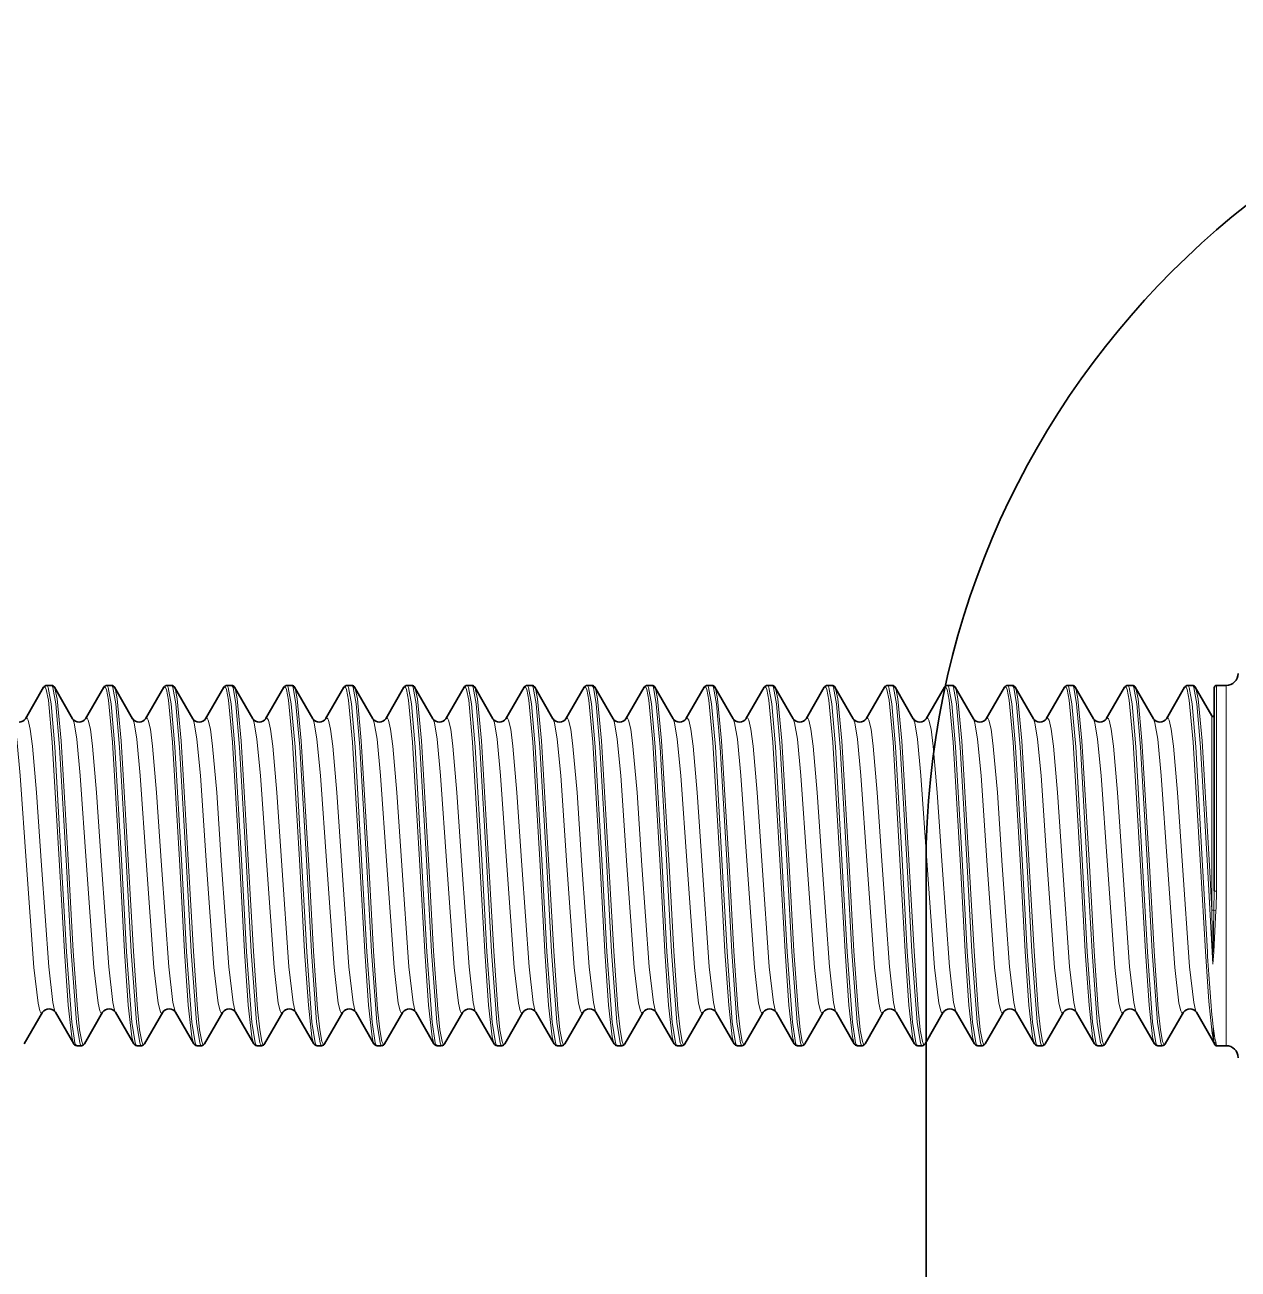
# Model space of a CAD drawing. Extents: x 327 to 941, y 153 to 765.
# Drawn here: x 828.28 to 838.38, y 445.14 to 455.5 of the extents above; entities that cross this region are included whole.
import ezdxf

# ---------------------------------------------------------------- set-up
doc = ezdxf.new("R2010")
doc.units = 0

msp = doc.modelspace()

# ---------------------------------------------------------------- linework, layer by layer
at = {"color": 7, "lineweight": 35, "ltscale": 0.007572}
for p, q in [((828.433, 449.984), (828.281, 449.722)), ((828.522, 449.984), (828.674, 449.722)), ((828.933, 449.984), (828.781, 449.722)), ((829.022, 449.984), (829.174, 449.722)), ((829.433, 449.984), (829.281, 449.722)), ((829.522, 449.984), (829.674, 449.722)), ((829.933, 449.984), (829.781, 449.722)), ((830.022, 449.984), (830.174, 449.722)), ((830.433, 449.984), (830.281, 449.722)), ((830.522, 449.984), (830.674, 449.722)), ((830.933, 449.984), (830.781, 449.722)), ((831.022, 449.984), (831.174, 449.722)), ((831.433, 449.984), (831.281, 449.722)), ((831.522, 449.984), (831.674, 449.722)), ((831.933, 449.984), (831.781, 449.722)), ((832.022, 449.984), (832.174, 449.722)), ((832.433, 449.984), (832.281, 449.722)), ((832.522, 449.984), (832.674, 449.722)), ((832.933, 449.984), (832.781, 449.722)), ((833.022, 449.984), (833.174, 449.722)), ((833.433, 449.984), (833.281, 449.722)), ((833.522, 449.984), (833.674, 449.722)), ((833.933, 449.984), (833.781, 449.722)), ((834.022, 449.984), (834.174, 449.722)), ((834.433, 449.984), (834.281, 449.722)), ((834.522, 449.984), (834.674, 449.722)), ((834.933, 449.984), (834.781, 449.722)), ((835.022, 449.984), (835.174, 449.722)), ((835.433, 449.984), (835.281, 449.722)), ((835.522, 449.984), (835.674, 449.722)), ((835.933, 449.984), (835.781, 449.722)), ((836.022, 449.984), (836.174, 449.722)), ((836.433, 449.984), (836.281, 449.722)), ((836.522, 449.984), (836.674, 449.722)), ((836.933, 449.984), (836.781, 449.722)), ((837.022, 449.984), (837.174, 449.722)), ((837.433, 449.984), (837.281, 449.722)), ((837.522, 449.984), (837.674, 449.722)), ((837.933, 449.984), (837.781, 449.722)), ((828.272, 447.016), (828.424, 447.278)), ((828.683, 447.016), (828.531, 447.278)), ((828.772, 447.016), (828.924, 447.278)), ((829.183, 447.016), (829.031, 447.278)), ((829.272, 447.016), (829.424, 447.278)), ((829.683, 447.016), (829.531, 447.278)), ((829.772, 447.016), (829.924, 447.278)), ((830.183, 447.016), (830.031, 447.278)), ((830.272, 447.016), (830.424, 447.278)), ((830.683, 447.016), (830.531, 447.278)), ((830.772, 447.016), (830.924, 447.278)), ((831.183, 447.016), (831.031, 447.278)), ((831.272, 447.016), (831.424, 447.278)), ((831.683, 447.016), (831.531, 447.278)), ((831.772, 447.016), (831.924, 447.278)), ((832.183, 447.016), (832.031, 447.278)), ((832.272, 447.016), (832.424, 447.278)), ((832.683, 447.016), (832.531, 447.278)), ((832.772, 447.016), (832.924, 447.278)), ((833.183, 447.016), (833.031, 447.278)), ((833.272, 447.016), (833.424, 447.278)), ((833.683, 447.016), (833.531, 447.278)), ((833.772, 447.016), (833.924, 447.278)), ((834.183, 447.016), (834.031, 447.278)), ((834.272, 447.016), (834.424, 447.278)), ((834.683, 447.016), (834.531, 447.278)), ((834.772, 447.016), (834.924, 447.278)), ((835.183, 447.016), (835.031, 447.278)), ((835.272, 447.016), (835.424, 447.278)), ((835.683, 447.016), (835.531, 447.278)), ((835.772, 447.016), (835.924, 447.278)), ((836.183, 447.016), (836.031, 447.278)), ((836.272, 447.016), (836.424, 447.278)), ((836.683, 447.016), (836.531, 447.278)), ((836.772, 447.016), (836.924, 447.278)), ((837.183, 447.016), (837.031, 447.278)), ((837.272, 447.016), (837.424, 447.278)), ((837.683, 447.016), (837.531, 447.278)), ((837.772, 447.016), (837.924, 447.278))]:
    msp.add_line(p, q, dxfattribs=at)
at = {"color": 7, "lineweight": 35, "ltscale": 0.000982666}
for p, q in [((828.458, 450), (828.497, 450)), ((828.958, 450), (828.997, 450)), ((829.458, 450), (829.497, 450)), ((829.958, 450), (829.997, 450)), ((830.458, 450), (830.497, 450)), ((830.958, 450), (830.997, 450)), ((831.458, 450), (831.497, 450)), ((831.958, 450), (831.997, 450)), ((832.458, 450), (832.497, 450)), ((832.958, 450), (832.997, 450)), ((833.458, 450), (833.497, 450)), ((833.958, 450), (833.997, 450)), ((834.458, 450), (834.497, 450)), ((834.958, 450), (834.997, 450)), ((835.458, 450), (835.497, 450)), ((835.958, 450), (835.997, 450)), ((836.458, 450), (836.497, 450)), ((836.958, 450), (836.997, 450)), ((837.458, 450), (837.497, 450)), ((837.958, 450), (837.997, 450)), ((828.708, 447), (828.747, 447)), ((829.208, 447), (829.247, 447)), ((829.708, 447), (829.747, 447)), ((830.208, 447), (830.247, 447)), ((830.708, 447), (830.747, 447)), ((831.208, 447), (831.247, 447)), ((831.708, 447), (831.747, 447)), ((832.208, 447), (832.247, 447)), ((832.708, 447), (832.747, 447)), ((833.208, 447), (833.247, 447)), ((833.708, 447), (833.747, 447)), ((834.208, 447), (834.247, 447)), ((834.708, 447), (834.747, 447)), ((835.208, 447), (835.247, 447)), ((835.708, 447), (835.747, 447)), ((836.208, 447), (836.247, 447)), ((836.708, 447), (836.747, 447)), ((837.208, 447), (837.247, 447)), ((837.708, 447), (837.747, 447))]:
    msp.add_line(p, q, dxfattribs=at)
at = {"color": 7, "lineweight": 35, "ltscale": 0.00686}
msp.add_line((838.022, 449.984), (838.16, 449.746), dxfattribs=at)
at = {"color": 7, "lineweight": 35, "ltscale": 0.042273}
msp.add_line((838.179, 448.289), (838.179, 449.98), dxfattribs=at)
at = {"color": 7, "lineweight": 13, "ltscale": 0.042844}
msp.add_line((838.199, 448.286), (838.199, 450), dxfattribs=at)
at = {"color": 7, "lineweight": 35, "ltscale": 0.002}
for p, q in [((838.199, 450), (838.279, 450)), ((838.199, 447), (838.279, 447))]:
    msp.add_line(p, q, dxfattribs=at)
at = {"color": 7, "lineweight": 13, "ltscale": 0.055478}
msp.add_line((838.279, 447.781), (838.279, 450), dxfattribs=at)
at = {"color": 7, "lineweight": 13, "ltscale": 0.031158}
msp.add_line((838.16, 448.5), (838.16, 449.746), dxfattribs=at)
at = {"color": 7, "lineweight": 13, "ltscale": 0.017906}
for p, q in [((828.606, 447.785), (828.566, 448.5)), ((829.106, 447.785), (829.066, 448.5)), ((829.606, 447.785), (829.566, 448.5)), ((830.106, 447.785), (830.066, 448.5)), ((830.606, 447.785), (830.566, 448.5)), ((831.106, 447.785), (831.066, 448.5)), ((831.606, 447.785), (831.566, 448.5)), ((832.106, 447.785), (832.066, 448.5)), ((832.606, 447.785), (832.566, 448.5)), ((833.106, 447.785), (833.066, 448.5)), ((833.606, 447.785), (833.566, 448.5)), ((834.106, 447.785), (834.066, 448.5)), ((834.606, 447.785), (834.566, 448.5)), ((835.106, 447.785), (835.066, 448.5)), ((835.606, 447.785), (835.566, 448.5)), ((836.106, 447.785), (836.066, 448.5)), ((836.606, 447.785), (836.566, 448.5)), ((837.106, 447.785), (837.066, 448.5)), ((837.606, 447.785), (837.566, 448.5)), ((838.106, 447.785), (838.066, 448.5))]:
    msp.add_line(p, q, dxfattribs=at)
at = {"color": 7, "lineweight": 13, "ltscale": 0.018029}
for p, q in [((828.623, 447.781), (828.583, 448.501)), ((829.123, 447.781), (829.083, 448.501)), ((829.623, 447.781), (829.583, 448.501)), ((830.123, 447.781), (830.083, 448.501)), ((830.623, 447.781), (830.583, 448.501)), ((831.123, 447.781), (831.083, 448.501)), ((831.623, 447.781), (831.583, 448.501)), ((832.123, 447.781), (832.083, 448.501)), ((832.623, 447.781), (832.583, 448.501)), ((833.123, 447.781), (833.083, 448.501)), ((833.623, 447.781), (833.583, 448.501)), ((834.123, 447.781), (834.083, 448.501)), ((834.623, 447.781), (834.583, 448.501)), ((835.123, 447.781), (835.083, 448.501)), ((835.623, 447.781), (835.583, 448.501)), ((836.123, 447.781), (836.083, 448.501)), ((836.623, 447.781), (836.583, 448.501)), ((837.123, 447.781), (837.083, 448.501)), ((837.623, 447.781), (837.583, 448.501)), ((838.123, 447.781), (838.083, 448.501))]:
    msp.add_line(p, q, dxfattribs=at)
at = {"color": 7, "lineweight": 13, "ltscale": 0.017982}
for p, q in [((828.662, 447.781), (828.623, 448.499)), ((829.162, 447.781), (829.123, 448.499)), ((829.662, 447.781), (829.623, 448.499)), ((830.162, 447.781), (830.123, 448.499)), ((830.662, 447.781), (830.623, 448.499)), ((831.162, 447.781), (831.123, 448.499)), ((831.662, 447.781), (831.623, 448.499)), ((832.162, 447.781), (832.123, 448.499)), ((832.662, 447.781), (832.623, 448.499)), ((833.162, 447.781), (833.123, 448.499)), ((833.662, 447.781), (833.623, 448.499)), ((834.162, 447.781), (834.123, 448.499)), ((834.662, 447.781), (834.623, 448.499)), ((835.162, 447.781), (835.123, 448.499)), ((835.662, 447.781), (835.623, 448.499)), ((836.162, 447.781), (836.123, 448.499)), ((836.662, 447.781), (836.623, 448.499)), ((837.162, 447.781), (837.123, 448.499)), ((837.662, 447.781), (837.623, 448.499)), ((838.162, 447.781), (838.123, 448.499))]:
    msp.add_line(p, q, dxfattribs=at)
at = {"color": 7, "lineweight": 13, "ltscale": 0.017865}
for p, q in [((828.68, 447.786), (828.64, 448.5)), ((829.18, 447.786), (829.14, 448.5)), ((829.68, 447.786), (829.64, 448.5)), ((830.18, 447.786), (830.14, 448.5)), ((830.68, 447.786), (830.64, 448.5)), ((831.18, 447.786), (831.14, 448.5)), ((831.68, 447.786), (831.64, 448.5)), ((832.18, 447.786), (832.14, 448.5)), ((832.68, 447.786), (832.64, 448.5)), ((833.18, 447.786), (833.14, 448.5)), ((833.68, 447.786), (833.64, 448.5)), ((834.18, 447.786), (834.14, 448.5)), ((834.68, 447.786), (834.64, 448.5)), ((835.18, 447.786), (835.14, 448.5)), ((835.68, 447.786), (835.64, 448.5)), ((836.18, 447.786), (836.14, 448.5)), ((836.68, 447.786), (836.64, 448.5)), ((837.18, 447.786), (837.14, 448.5)), ((837.68, 447.786), (837.64, 448.5))]:
    msp.add_line(p, q, dxfattribs=at)
at = {"color": 7, "lineweight": 35}
for p, q in [((835.78, 421.625), (835.78, 448.5)), ((835.78, 448.5), (835.78, 392.5))]:
    msp.add_line(p, q, dxfattribs=at)
at = {"color": 7, "lineweight": 13, "ltscale": 0.009301}
msp.add_line((838.16, 448.128), (838.14, 448.5), dxfattribs=at)
at = {"color": 7, "lineweight": 13, "ltscale": 0.009287}
msp.add_line((838.16, 448.128), (838.16, 448.5), dxfattribs=at)
at = {"color": 7, "lineweight": 13, "ltscale": 0.004015}
msp.add_line((838.179, 448.289), (838.177, 448.128), dxfattribs=at)
at = {"color": 7, "lineweight": 13, "ltscale": 0.000431824}
msp.add_line((838.16, 448.128), (838.177, 448.128), dxfattribs=at)
at = {"color": 7, "lineweight": 13, "ltscale": 0.008682}
for p, q in [((838.166, 447.781), (838.16, 448.128)), ((838.177, 448.128), (838.171, 447.781))]:
    msp.add_line(p, q, dxfattribs=at)
at = {"color": 7, "lineweight": 13, "ltscale": 0.008619}
msp.add_line((838.194, 448.125), (838.175, 447.781), dxfattribs=at)
at = {"color": 7, "lineweight": 13, "ltscale": 0.000440197}
msp.add_line((838.177, 448.128), (838.194, 448.125), dxfattribs=at)
at = {"color": 7, "lineweight": 13, "ltscale": 0.002539}
for p, q in [((838.169, 447.679), (838.162, 447.781)), ((838.175, 447.781), (838.169, 447.679))]:
    msp.add_line(p, q, dxfattribs=at)
at = {"color": 7, "lineweight": 13, "ltscale": 0.000105286}
msp.add_line((838.166, 447.781), (838.171, 447.781), dxfattribs=at)
at = {"color": 7, "lineweight": 13, "ltscale": 0.002544}
msp.add_line((838.166, 447.781), (838.169, 447.679), dxfattribs=at)
at = {"color": 7, "lineweight": 13, "ltscale": 0.000104233}
msp.add_line((838.171, 447.781), (838.175, 447.781), dxfattribs=at)
at = {"color": 7, "lineweight": 13, "ltscale": 0.019522}
msp.add_line((838.279, 447), (838.279, 447.781), dxfattribs=at)
at = {"color": 7, "lineweight": 35, "ltscale": 0.00726}
msp.add_line((838.177, 447.027), (838.031, 447.278), dxfattribs=at)
at = {"color": 7, "lineweight": 13, "ltscale": 0.000205978}
msp.add_line((838.177, 447.032), (838.178, 447.023), dxfattribs=at)
at = {"color": 7, "lineweight": 13, "ltscale": 0.000113678}
msp.add_line((838.177, 447.027), (838.177, 447.032), dxfattribs=at)
at = {"color": 7, "lineweight": 35, "ltscale": 9.50587e-05}
msp.add_line((838.177, 447.027), (838.178, 447.023), dxfattribs=at)
at = {"color": 7, "lineweight": 35, "ltscale": 7.01904e-05}
msp.add_line((838.179, 447.02), (838.179, 447.023), dxfattribs=at)
at = {"color": 7, "lineweight": 13, "ltscale": 0.00048842}
msp.add_line((838.194, 447.022), (838.199, 447.003), dxfattribs=at)
at = {"color": 7, "lineweight": 13, "ltscale": 7.17163e-05}
msp.add_line((838.199, 447), (838.199, 447.003), dxfattribs=at)
at = {"color": 7, "lineweight": 13}
for points in [[(828.566, 448.5), (828.505, 449.527), (828.472, 449.878), (828.455, 449.966), (828.446, 449.986), (828.443, 449.989), (828.442, 449.99), (828.44, 449.99), (828.438, 449.989), (828.433, 449.984)], [(828.583, 448.501), (828.526, 449.488), (828.495, 449.846), (828.47, 449.982), (828.465, 449.994), (828.462, 449.998), (828.459, 450), (828.458, 450)], [(828.623, 448.499), (828.565, 449.487), (828.534, 449.846), (828.51, 449.982), (828.504, 449.994), (828.502, 449.998), (828.499, 450), (828.497, 450)], [(828.64, 448.5), (828.578, 449.538), (828.545, 449.887), (828.53, 449.964), (828.522, 449.984)], [(829.066, 448.5), (829.005, 449.527), (828.972, 449.878), (828.955, 449.966), (828.946, 449.986), (828.943, 449.989), (828.942, 449.99), (828.94, 449.99), (828.938, 449.989), (828.933, 449.984)], [(829.083, 448.501), (829.026, 449.488), (828.995, 449.846), (828.97, 449.982), (828.965, 449.994), (828.962, 449.998), (828.959, 450), (828.958, 450)], [(829.123, 448.499), (829.065, 449.487), (829.034, 449.846), (829.01, 449.982), (829.004, 449.994), (829.002, 449.998), (828.999, 450), (828.997, 450)], [(829.14, 448.5), (829.078, 449.538), (829.045, 449.887), (829.03, 449.964), (829.022, 449.984)], [(829.566, 448.5), (829.505, 449.527), (829.472, 449.878), (829.455, 449.966), (829.446, 449.986), (829.443, 449.989), (829.442, 449.99), (829.44, 449.99), (829.438, 449.989), (829.433, 449.984)], [(829.583, 448.501), (829.526, 449.488), (829.495, 449.846), (829.47, 449.982), (829.465, 449.994), (829.462, 449.998), (829.459, 450), (829.458, 450)], [(829.623, 448.499), (829.565, 449.487), (829.534, 449.846), (829.51, 449.982), (829.504, 449.994), (829.502, 449.998), (829.499, 450), (829.497, 450)], [(829.64, 448.5), (829.578, 449.538), (829.545, 449.887), (829.53, 449.964), (829.522, 449.984)], [(830.066, 448.5), (830.005, 449.527), (829.972, 449.878), (829.955, 449.966), (829.946, 449.986), (829.943, 449.989), (829.942, 449.99), (829.94, 449.99), (829.938, 449.989), (829.933, 449.984)], [(830.083, 448.501), (830.026, 449.488), (829.995, 449.846), (829.97, 449.982), (829.965, 449.994), (829.962, 449.998), (829.959, 450), (829.958, 450)], [(830.123, 448.499), (830.065, 449.487), (830.034, 449.846), (830.01, 449.982), (830.004, 449.994), (830.002, 449.998), (829.999, 450), (829.997, 450)], [(830.14, 448.5), (830.078, 449.538), (830.045, 449.887), (830.03, 449.964), (830.022, 449.984)], [(830.566, 448.5), (830.505, 449.527), (830.472, 449.878), (830.455, 449.966), (830.446, 449.986), (830.443, 449.989), (830.442, 449.99), (830.44, 449.99), (830.438, 449.989), (830.433, 449.984)], [(830.583, 448.501), (830.526, 449.488), (830.495, 449.846), (830.47, 449.982), (830.465, 449.994), (830.462, 449.998), (830.459, 450), (830.458, 450)], [(830.623, 448.499), (830.565, 449.487), (830.534, 449.846), (830.51, 449.982), (830.504, 449.994), (830.502, 449.998), (830.499, 450), (830.497, 450)], [(830.64, 448.5), (830.578, 449.538), (830.545, 449.887), (830.53, 449.964), (830.522, 449.984)], [(831.066, 448.5), (831.005, 449.527), (830.972, 449.878), (830.955, 449.966), (830.946, 449.986), (830.943, 449.989), (830.942, 449.99), (830.94, 449.99), (830.938, 449.989), (830.933, 449.984)], [(831.083, 448.501), (831.026, 449.488), (830.995, 449.846), (830.97, 449.982), (830.965, 449.994), (830.962, 449.998), (830.959, 450), (830.958, 450)], [(831.123, 448.499), (831.065, 449.487), (831.034, 449.846), (831.01, 449.982), (831.004, 449.994), (831.002, 449.998), (830.999, 450), (830.997, 450)], [(831.14, 448.5), (831.078, 449.538), (831.045, 449.887), (831.03, 449.964), (831.022, 449.984)], [(831.566, 448.5), (831.505, 449.527), (831.472, 449.878), (831.455, 449.966), (831.446, 449.986), (831.443, 449.989), (831.442, 449.99), (831.44, 449.99), (831.438, 449.989), (831.433, 449.984)], [(831.583, 448.501), (831.526, 449.488), (831.495, 449.846), (831.47, 449.982), (831.465, 449.994), (831.462, 449.998), (831.459, 450), (831.458, 450)], [(831.623, 448.499), (831.565, 449.487), (831.534, 449.846), (831.51, 449.982), (831.504, 449.994), (831.502, 449.998), (831.499, 450), (831.497, 450)], [(831.64, 448.5), (831.578, 449.538), (831.545, 449.887), (831.53, 449.964), (831.522, 449.984)], [(832.066, 448.5), (832.005, 449.527), (831.972, 449.878), (831.955, 449.966), (831.946, 449.986), (831.943, 449.989), (831.942, 449.99), (831.94, 449.99), (831.938, 449.989), (831.933, 449.984)], [(832.083, 448.501), (832.026, 449.488), (831.995, 449.846), (831.97, 449.982), (831.965, 449.994), (831.962, 449.998), (831.959, 450), (831.958, 450)], [(832.123, 448.499), (832.065, 449.487), (832.034, 449.846), (832.01, 449.982), (832.004, 449.994), (832.002, 449.998), (831.999, 450), (831.997, 450)], [(832.14, 448.5), (832.078, 449.538), (832.045, 449.887), (832.03, 449.964), (832.022, 449.984)], [(832.566, 448.5), (832.505, 449.527), (832.472, 449.878), (832.455, 449.966), (832.446, 449.986), (832.443, 449.989), (832.442, 449.99), (832.44, 449.99), (832.438, 449.989), (832.433, 449.984)], [(832.583, 448.501), (832.526, 449.488), (832.495, 449.846), (832.47, 449.982), (832.465, 449.994), (832.462, 449.998), (832.459, 450), (832.458, 450)], [(832.623, 448.499), (832.565, 449.487), (832.534, 449.846), (832.51, 449.982), (832.504, 449.994), (832.502, 449.998), (832.499, 450), (832.497, 450)], [(832.64, 448.5), (832.578, 449.538), (832.545, 449.887), (832.53, 449.964), (832.522, 449.984)], [(833.066, 448.5), (833.005, 449.527), (832.972, 449.878), (832.955, 449.966), (832.946, 449.986), (832.943, 449.989), (832.942, 449.99), (832.94, 449.99), (832.938, 449.989), (832.933, 449.984)], [(833.083, 448.501), (833.026, 449.488), (832.995, 449.846), (832.97, 449.982), (832.965, 449.994), (832.962, 449.998), (832.959, 450), (832.958, 450)], [(833.123, 448.499), (833.065, 449.487), (833.034, 449.846), (833.01, 449.982), (833.004, 449.994), (833.002, 449.998), (832.999, 450), (832.997, 450)], [(833.14, 448.5), (833.078, 449.538), (833.045, 449.887), (833.03, 449.964), (833.022, 449.984)], [(833.566, 448.5), (833.505, 449.527), (833.472, 449.878), (833.455, 449.966), (833.446, 449.986), (833.443, 449.989), (833.442, 449.99), (833.44, 449.99), (833.438, 449.989), (833.433, 449.984)], [(833.583, 448.501), (833.526, 449.488), (833.495, 449.846), (833.47, 449.982), (833.465, 449.994), (833.462, 449.998), (833.459, 450), (833.458, 450)], [(833.623, 448.499), (833.565, 449.487), (833.534, 449.846), (833.51, 449.982), (833.504, 449.994), (833.502, 449.998), (833.499, 450), (833.497, 450)], [(833.64, 448.5), (833.578, 449.538), (833.545, 449.887), (833.53, 449.964), (833.522, 449.984)], [(834.066, 448.5), (834.005, 449.527), (833.972, 449.878), (833.955, 449.966), (833.946, 449.986), (833.943, 449.989), (833.942, 449.99), (833.94, 449.99), (833.938, 449.989), (833.933, 449.984)], [(834.083, 448.501), (834.026, 449.488), (833.995, 449.846), (833.97, 449.982), (833.965, 449.994), (833.962, 449.998), (833.959, 450), (833.958, 450)], [(834.123, 448.499), (834.065, 449.487), (834.034, 449.846), (834.01, 449.982), (834.004, 449.994), (834.002, 449.998), (833.999, 450), (833.997, 450)], [(834.14, 448.5), (834.078, 449.538), (834.045, 449.887), (834.03, 449.964), (834.022, 449.984)], [(834.566, 448.5), (834.505, 449.527), (834.472, 449.878), (834.455, 449.966), (834.446, 449.986), (834.443, 449.989), (834.442, 449.99), (834.44, 449.99), (834.438, 449.989), (834.433, 449.984)], [(834.583, 448.501), (834.526, 449.488), (834.495, 449.846), (834.47, 449.982), (834.465, 449.994), (834.462, 449.998), (834.459, 450), (834.458, 450)], [(834.623, 448.499), (834.565, 449.487), (834.534, 449.846), (834.51, 449.982), (834.504, 449.994), (834.502, 449.998), (834.499, 450), (834.497, 450)], [(834.64, 448.5), (834.578, 449.538), (834.545, 449.887), (834.53, 449.964), (834.522, 449.984)], [(835.066, 448.5), (835.005, 449.527), (834.972, 449.878), (834.955, 449.966), (834.946, 449.986), (834.943, 449.989), (834.942, 449.99), (834.94, 449.99), (834.938, 449.989), (834.933, 449.984)], [(835.083, 448.501), (835.026, 449.488), (834.995, 449.846), (834.97, 449.982), (834.965, 449.994), (834.962, 449.998), (834.959, 450), (834.958, 450)], [(835.123, 448.499), (835.065, 449.487), (835.034, 449.846), (835.01, 449.982), (835.004, 449.994), (835.002, 449.998), (834.999, 450), (834.997, 450)], [(835.14, 448.5), (835.078, 449.538), (835.045, 449.887), (835.03, 449.964), (835.022, 449.984)], [(835.566, 448.5), (835.505, 449.527), (835.472, 449.878), (835.455, 449.966), (835.446, 449.986), (835.443, 449.989), (835.442, 449.99), (835.44, 449.99), (835.438, 449.989), (835.433, 449.984)], [(835.583, 448.501), (835.526, 449.488), (835.495, 449.846), (835.47, 449.982), (835.465, 449.994), (835.462, 449.998), (835.459, 450), (835.458, 450)], [(835.623, 448.499), (835.565, 449.487), (835.534, 449.846), (835.51, 449.982), (835.504, 449.994), (835.502, 449.998), (835.499, 450), (835.497, 450)], [(835.64, 448.5), (835.578, 449.538), (835.545, 449.887), (835.53, 449.964), (835.522, 449.984)], [(836.066, 448.5), (836.005, 449.527), (835.972, 449.878), (835.955, 449.966), (835.946, 449.986), (835.943, 449.989), (835.942, 449.99), (835.94, 449.99), (835.938, 449.989), (835.933, 449.984)], [(836.083, 448.501), (836.026, 449.488), (835.995, 449.846), (835.97, 449.982), (835.965, 449.994), (835.962, 449.998), (835.959, 450), (835.958, 450)], [(836.123, 448.499), (836.065, 449.487), (836.034, 449.846), (836.01, 449.982), (836.004, 449.994), (836.002, 449.998), (835.999, 450), (835.997, 450)], [(836.14, 448.5), (836.078, 449.538), (836.045, 449.887), (836.03, 449.964), (836.022, 449.984)], [(836.566, 448.5), (836.505, 449.527), (836.472, 449.878), (836.455, 449.966), (836.446, 449.986), (836.443, 449.989), (836.442, 449.99), (836.44, 449.99), (836.438, 449.989), (836.433, 449.984)], [(836.583, 448.501), (836.526, 449.488), (836.495, 449.846), (836.47, 449.982), (836.465, 449.994), (836.462, 449.998), (836.459, 450), (836.458, 450)], [(836.623, 448.499), (836.565, 449.487), (836.534, 449.846), (836.51, 449.982), (836.504, 449.994), (836.502, 449.998), (836.499, 450), (836.497, 450)], [(836.64, 448.5), (836.578, 449.538), (836.545, 449.887), (836.53, 449.964), (836.522, 449.984)], [(837.066, 448.5), (837.005, 449.527), (836.972, 449.878), (836.955, 449.966), (836.946, 449.986), (836.943, 449.989), (836.942, 449.99), (836.94, 449.99), (836.938, 449.989), (836.933, 449.984)], [(837.083, 448.501), (837.026, 449.488), (836.995, 449.846), (836.97, 449.982), (836.965, 449.994), (836.962, 449.998), (836.959, 450), (836.958, 450)], [(837.123, 448.499), (837.065, 449.487), (837.034, 449.846), (837.01, 449.982), (837.004, 449.994), (837.002, 449.998), (836.999, 450), (836.997, 450)], [(837.14, 448.5), (837.078, 449.538), (837.045, 449.887), (837.03, 449.964), (837.022, 449.984)], [(837.566, 448.5), (837.505, 449.527), (837.472, 449.878), (837.455, 449.966), (837.446, 449.986), (837.443, 449.989), (837.442, 449.99), (837.44, 449.99), (837.438, 449.989), (837.433, 449.984)], [(837.583, 448.501), (837.526, 449.488), (837.495, 449.846), (837.47, 449.982), (837.465, 449.994), (837.462, 449.998), (837.459, 450), (837.458, 450)], [(837.623, 448.499), (837.565, 449.487), (837.534, 449.846), (837.51, 449.982), (837.504, 449.994), (837.502, 449.998), (837.499, 450), (837.497, 450)], [(837.64, 448.5), (837.578, 449.538), (837.545, 449.887), (837.53, 449.964), (837.522, 449.984)], [(838.066, 448.5), (838.005, 449.527), (837.972, 449.878), (837.955, 449.966), (837.946, 449.986), (837.943, 449.989), (837.942, 449.99), (837.94, 449.99), (837.938, 449.989), (837.933, 449.984)], [(838.083, 448.501), (838.026, 449.488), (837.995, 449.846), (837.97, 449.982), (837.965, 449.994), (837.962, 449.998), (837.959, 450), (837.958, 450)], [(838.123, 448.499), (838.065, 449.487), (838.034, 449.846), (838.01, 449.982), (838.004, 449.994), (838.002, 449.998), (837.999, 450), (837.997, 450)], [(838.14, 448.5), (838.078, 449.538), (838.045, 449.887), (838.03, 449.964), (838.022, 449.984)], [(828.174, 449.722), (828.186, 449.688), (828.209, 449.551), (828.238, 449.251), (828.29, 448.5)], [(828.281, 449.722), (828.285, 449.727), (828.287, 449.729), (828.29, 449.729), (828.292, 449.729), (828.295, 449.727), (828.298, 449.723), (828.304, 449.711), (828.322, 449.635), (828.34, 449.495), (828.374, 449.108), (828.415, 448.5)], [(828.674, 449.722), (828.686, 449.688), (828.709, 449.551), (828.738, 449.251), (828.79, 448.5)], [(828.781, 449.722), (828.785, 449.727), (828.787, 449.729), (828.79, 449.729), (828.792, 449.729), (828.795, 449.727), (828.798, 449.723), (828.804, 449.711), (828.822, 449.635), (828.84, 449.495), (828.874, 449.108), (828.915, 448.5)], [(829.174, 449.722), (829.186, 449.688), (829.209, 449.551), (829.238, 449.251), (829.29, 448.5)], [(829.281, 449.722), (829.285, 449.727), (829.287, 449.729), (829.29, 449.729), (829.292, 449.729), (829.295, 449.727), (829.298, 449.723), (829.304, 449.711), (829.322, 449.635), (829.34, 449.495), (829.374, 449.108), (829.415, 448.5)], [(829.674, 449.722), (829.686, 449.688), (829.709, 449.551), (829.738, 449.251), (829.79, 448.5)], [(829.781, 449.722), (829.785, 449.727), (829.787, 449.729), (829.79, 449.729), (829.792, 449.729), (829.795, 449.727), (829.798, 449.723), (829.804, 449.711), (829.822, 449.635), (829.84, 449.495), (829.874, 449.108), (829.915, 448.5)], [(830.174, 449.722), (830.186, 449.688), (830.209, 449.551), (830.238, 449.251), (830.29, 448.5)], [(830.281, 449.722), (830.285, 449.727), (830.287, 449.729), (830.29, 449.729), (830.292, 449.729), (830.295, 449.727), (830.298, 449.723), (830.304, 449.711), (830.322, 449.635), (830.34, 449.495), (830.374, 449.108), (830.415, 448.5)], [(830.674, 449.722), (830.686, 449.688), (830.709, 449.551), (830.738, 449.251), (830.79, 448.5)], [(830.781, 449.722), (830.785, 449.727), (830.787, 449.729), (830.79, 449.729), (830.792, 449.729), (830.795, 449.727), (830.798, 449.723), (830.804, 449.711), (830.822, 449.635), (830.84, 449.495), (830.874, 449.108), (830.915, 448.5)], [(831.174, 449.722), (831.186, 449.688), (831.209, 449.551), (831.238, 449.251), (831.29, 448.5)], [(831.281, 449.722), (831.285, 449.727), (831.287, 449.729), (831.29, 449.729), (831.292, 449.729), (831.295, 449.727), (831.298, 449.723), (831.304, 449.711), (831.322, 449.635), (831.34, 449.495), (831.374, 449.108), (831.415, 448.5)], [(831.674, 449.722), (831.686, 449.688), (831.709, 449.551), (831.738, 449.251), (831.79, 448.5)], [(831.781, 449.722), (831.785, 449.727), (831.787, 449.729), (831.79, 449.729), (831.792, 449.729), (831.795, 449.727), (831.798, 449.723), (831.804, 449.711), (831.822, 449.635), (831.84, 449.495), (831.874, 449.108), (831.915, 448.5)], [(832.174, 449.722), (832.186, 449.688), (832.209, 449.551), (832.238, 449.251), (832.29, 448.5)], [(832.281, 449.722), (832.285, 449.727), (832.287, 449.729), (832.29, 449.729), (832.292, 449.729), (832.295, 449.727), (832.298, 449.723), (832.304, 449.711), (832.322, 449.635), (832.34, 449.495), (832.374, 449.108), (832.415, 448.5)], [(832.674, 449.722), (832.686, 449.688), (832.709, 449.551), (832.738, 449.251), (832.79, 448.5)], [(832.781, 449.722), (832.785, 449.727), (832.787, 449.729), (832.79, 449.729), (832.792, 449.729), (832.795, 449.727), (832.798, 449.723), (832.804, 449.711), (832.822, 449.635), (832.84, 449.495), (832.874, 449.108), (832.915, 448.5)], [(833.174, 449.722), (833.186, 449.688), (833.209, 449.551), (833.238, 449.251), (833.29, 448.5)], [(833.281, 449.722), (833.285, 449.727), (833.287, 449.729), (833.29, 449.729), (833.292, 449.729), (833.295, 449.727), (833.298, 449.723), (833.304, 449.711), (833.322, 449.635), (833.34, 449.495), (833.374, 449.108), (833.415, 448.5)], [(833.674, 449.722), (833.686, 449.688), (833.709, 449.551), (833.738, 449.251), (833.79, 448.5)], [(833.781, 449.722), (833.785, 449.727), (833.787, 449.729), (833.79, 449.729), (833.792, 449.729), (833.795, 449.727), (833.798, 449.723), (833.804, 449.711), (833.822, 449.635), (833.84, 449.495), (833.874, 449.108), (833.915, 448.5)], [(834.174, 449.722), (834.186, 449.688), (834.209, 449.551), (834.238, 449.251), (834.29, 448.5)], [(834.281, 449.722), (834.285, 449.727), (834.287, 449.729), (834.29, 449.729), (834.292, 449.729), (834.295, 449.727), (834.298, 449.723), (834.304, 449.711), (834.322, 449.635), (834.34, 449.495), (834.374, 449.108), (834.415, 448.5)], [(834.674, 449.722), (834.686, 449.688), (834.709, 449.551), (834.738, 449.251), (834.79, 448.5)], [(834.781, 449.722), (834.785, 449.727), (834.787, 449.729), (834.79, 449.729), (834.792, 449.729), (834.795, 449.727), (834.798, 449.723), (834.804, 449.711), (834.822, 449.635), (834.84, 449.495), (834.874, 449.108), (834.915, 448.5)], [(835.174, 449.722), (835.186, 449.688), (835.209, 449.551), (835.238, 449.251), (835.29, 448.5)], [(835.281, 449.722), (835.285, 449.727), (835.287, 449.729), (835.29, 449.729), (835.292, 449.729), (835.295, 449.727), (835.298, 449.723), (835.304, 449.711), (835.322, 449.635), (835.34, 449.495), (835.374, 449.108), (835.415, 448.5)], [(835.674, 449.722), (835.686, 449.688), (835.709, 449.551), (835.738, 449.251), (835.79, 448.5)], [(835.781, 449.722), (835.785, 449.727), (835.787, 449.729), (835.79, 449.729), (835.792, 449.729), (835.795, 449.727), (835.798, 449.723), (835.804, 449.711), (835.822, 449.635), (835.84, 449.495), (835.874, 449.108), (835.915, 448.5)], [(836.174, 449.722), (836.186, 449.688), (836.209, 449.551), (836.238, 449.251), (836.29, 448.5)], [(836.281, 449.722), (836.285, 449.727), (836.287, 449.729), (836.29, 449.729), (836.292, 449.729), (836.295, 449.727), (836.298, 449.723), (836.304, 449.711), (836.322, 449.635), (836.34, 449.495), (836.374, 449.108), (836.415, 448.5)], [(836.674, 449.722), (836.686, 449.688), (836.709, 449.551), (836.738, 449.251), (836.79, 448.5)], [(836.781, 449.722), (836.785, 449.727), (836.787, 449.729), (836.79, 449.729), (836.792, 449.729), (836.795, 449.727), (836.798, 449.723), (836.804, 449.711), (836.822, 449.635), (836.84, 449.495), (836.874, 449.108), (836.915, 448.5)], [(837.174, 449.722), (837.186, 449.688), (837.209, 449.551), (837.238, 449.251), (837.29, 448.5)], [(837.281, 449.722), (837.285, 449.727), (837.287, 449.729), (837.29, 449.729), (837.292, 449.729), (837.295, 449.727), (837.298, 449.723), (837.304, 449.711), (837.322, 449.635), (837.34, 449.495), (837.374, 449.108), (837.415, 448.5)], [(837.674, 449.722), (837.686, 449.688), (837.709, 449.551), (837.738, 449.251), (837.79, 448.5)], [(837.781, 449.722), (837.785, 449.727), (837.787, 449.729), (837.79, 449.729), (837.792, 449.729), (837.795, 449.727), (837.798, 449.723), (837.804, 449.711), (837.822, 449.635), (837.84, 449.495), (837.874, 449.108), (837.915, 448.5)], [(828.29, 448.5), (828.351, 447.651), (828.386, 447.354), (828.402, 447.289), (828.41, 447.273), (828.414, 447.271), (828.418, 447.271), (828.422, 447.275), (828.424, 447.278)], [(828.415, 448.5), (828.475, 447.658), (828.51, 447.36), (828.524, 447.296), (828.531, 447.278)], [(828.79, 448.5), (828.851, 447.651), (828.886, 447.354), (828.902, 447.289), (828.91, 447.273), (828.914, 447.271), (828.918, 447.271), (828.922, 447.275), (828.924, 447.278)], [(828.915, 448.5), (828.975, 447.658), (829.01, 447.36), (829.024, 447.296), (829.031, 447.278)], [(829.29, 448.5), (829.351, 447.651), (829.386, 447.354), (829.402, 447.289), (829.41, 447.273), (829.414, 447.271), (829.418, 447.271), (829.422, 447.275), (829.424, 447.278)], [(829.415, 448.5), (829.475, 447.658), (829.51, 447.36), (829.524, 447.296), (829.531, 447.278)], [(829.79, 448.5), (829.851, 447.651), (829.886, 447.354), (829.902, 447.289), (829.91, 447.273), (829.914, 447.271), (829.918, 447.271), (829.922, 447.275), (829.924, 447.278)], [(829.915, 448.5), (829.975, 447.658), (830.01, 447.36), (830.024, 447.296), (830.031, 447.278)], [(830.29, 448.5), (830.351, 447.651), (830.386, 447.354), (830.402, 447.289), (830.41, 447.273), (830.414, 447.271), (830.418, 447.271), (830.422, 447.275), (830.424, 447.278)], [(830.415, 448.5), (830.475, 447.658), (830.51, 447.36), (830.524, 447.296), (830.531, 447.278)], [(830.79, 448.5), (830.851, 447.651), (830.886, 447.354), (830.902, 447.289), (830.91, 447.273), (830.914, 447.271), (830.918, 447.271), (830.922, 447.275), (830.924, 447.278)], [(830.915, 448.5), (830.975, 447.658), (831.01, 447.36), (831.024, 447.296), (831.031, 447.278)], [(831.29, 448.5), (831.351, 447.651), (831.386, 447.354), (831.402, 447.289), (831.41, 447.273), (831.414, 447.271), (831.418, 447.271), (831.422, 447.275), (831.424, 447.278)], [(831.415, 448.5), (831.475, 447.658), (831.51, 447.36), (831.524, 447.296), (831.531, 447.278)], [(831.79, 448.5), (831.851, 447.651), (831.886, 447.354), (831.902, 447.289), (831.91, 447.273), (831.914, 447.271), (831.918, 447.271), (831.922, 447.275), (831.924, 447.278)], [(831.915, 448.5), (831.975, 447.658), (832.01, 447.36), (832.024, 447.296), (832.031, 447.278)], [(832.29, 448.5), (832.351, 447.651), (832.386, 447.354), (832.402, 447.289), (832.41, 447.273), (832.414, 447.271), (832.418, 447.271), (832.422, 447.275), (832.424, 447.278)], [(832.415, 448.5), (832.475, 447.658), (832.51, 447.36), (832.524, 447.296), (832.531, 447.278)], [(832.79, 448.5), (832.851, 447.651), (832.886, 447.354), (832.902, 447.289), (832.91, 447.273), (832.914, 447.271), (832.918, 447.271), (832.922, 447.275), (832.924, 447.278)], [(832.915, 448.5), (832.975, 447.658), (833.01, 447.36), (833.024, 447.296), (833.031, 447.278)], [(833.29, 448.5), (833.351, 447.651), (833.386, 447.354), (833.402, 447.289), (833.41, 447.273), (833.414, 447.271), (833.418, 447.271), (833.422, 447.275), (833.424, 447.278)], [(833.415, 448.5), (833.475, 447.658), (833.51, 447.36), (833.524, 447.296), (833.531, 447.278)], [(833.79, 448.5), (833.851, 447.651), (833.886, 447.354), (833.902, 447.289), (833.91, 447.273), (833.914, 447.271), (833.918, 447.271), (833.922, 447.275), (833.924, 447.278)], [(833.915, 448.5), (833.975, 447.658), (834.01, 447.36), (834.024, 447.296), (834.031, 447.278)], [(834.29, 448.5), (834.351, 447.651), (834.386, 447.354), (834.402, 447.289), (834.41, 447.273), (834.414, 447.271), (834.418, 447.271), (834.422, 447.275), (834.424, 447.278)], [(834.415, 448.5), (834.475, 447.658), (834.51, 447.36), (834.524, 447.296), (834.531, 447.278)], [(834.79, 448.5), (834.851, 447.651), (834.886, 447.354), (834.902, 447.289), (834.91, 447.273), (834.914, 447.271), (834.918, 447.271), (834.922, 447.275), (834.924, 447.278)], [(834.915, 448.5), (834.975, 447.658), (835.01, 447.36), (835.024, 447.296), (835.031, 447.278)], [(835.29, 448.5), (835.351, 447.651), (835.386, 447.354), (835.402, 447.289), (835.41, 447.273), (835.414, 447.271), (835.418, 447.271), (835.422, 447.275), (835.424, 447.278)], [(835.415, 448.5), (835.475, 447.658), (835.51, 447.36), (835.524, 447.296), (835.531, 447.278)], [(835.79, 448.5), (835.851, 447.651), (835.886, 447.354), (835.902, 447.289), (835.91, 447.273), (835.914, 447.271), (835.918, 447.271), (835.922, 447.275), (835.924, 447.278)], [(835.915, 448.5), (835.975, 447.658), (836.01, 447.36), (836.024, 447.296), (836.031, 447.278)], [(836.29, 448.5), (836.351, 447.651), (836.386, 447.354), (836.402, 447.289), (836.41, 447.273), (836.414, 447.271), (836.418, 447.271), (836.422, 447.275), (836.424, 447.278)], [(836.415, 448.5), (836.475, 447.658), (836.51, 447.36), (836.524, 447.296), (836.531, 447.278)], [(836.79, 448.5), (836.851, 447.651), (836.886, 447.354), (836.902, 447.289), (836.91, 447.273), (836.914, 447.271), (836.918, 447.271), (836.922, 447.275), (836.924, 447.278)], [(836.915, 448.5), (836.975, 447.658), (837.01, 447.36), (837.024, 447.296), (837.031, 447.278)], [(837.29, 448.5), (837.351, 447.651), (837.386, 447.354), (837.402, 447.289), (837.41, 447.273), (837.414, 447.271), (837.418, 447.271), (837.422, 447.275), (837.424, 447.278)], [(837.415, 448.5), (837.475, 447.658), (837.51, 447.36), (837.524, 447.296), (837.531, 447.278)], [(837.79, 448.5), (837.851, 447.651), (837.886, 447.354), (837.902, 447.289), (837.91, 447.273), (837.914, 447.271), (837.918, 447.271), (837.922, 447.275), (837.924, 447.278)], [(837.915, 448.5), (837.975, 447.658), (838.01, 447.36), (838.024, 447.296), (838.031, 447.278)], [(828.683, 447.016), (828.678, 447.029), (828.667, 447.073), (828.637, 447.337), (828.606, 447.785)], [(828.708, 447), (828.707, 447), (828.703, 447.003), (828.7, 447.007), (828.694, 447.023), (828.667, 447.195), (828.623, 447.781)], [(828.747, 447), (828.746, 447), (828.743, 447.003), (828.74, 447.007), (828.734, 447.023), (828.706, 447.195), (828.662, 447.781)], [(828.772, 447.016), (828.768, 447.011), (828.765, 447.01), (828.763, 447.01), (828.762, 447.011), (828.759, 447.014), (828.75, 447.036), (828.732, 447.132), (828.714, 447.304), (828.68, 447.786)], [(829.183, 447.016), (829.178, 447.029), (829.167, 447.073), (829.137, 447.337), (829.106, 447.785)], [(829.208, 447), (829.207, 447), (829.203, 447.003), (829.2, 447.007), (829.194, 447.023), (829.167, 447.195), (829.123, 447.781)], [(829.247, 447), (829.246, 447), (829.243, 447.003), (829.24, 447.007), (829.234, 447.023), (829.206, 447.195), (829.162, 447.781)], [(829.272, 447.016), (829.268, 447.011), (829.265, 447.01), (829.263, 447.01), (829.262, 447.011), (829.259, 447.014), (829.25, 447.036), (829.232, 447.132), (829.214, 447.304), (829.18, 447.786)], [(829.683, 447.016), (829.678, 447.029), (829.667, 447.073), (829.637, 447.337), (829.606, 447.785)], [(829.708, 447), (829.707, 447), (829.703, 447.003), (829.7, 447.007), (829.694, 447.023), (829.667, 447.195), (829.623, 447.781)], [(829.747, 447), (829.746, 447), (829.743, 447.003), (829.74, 447.007), (829.734, 447.023), (829.706, 447.195), (829.662, 447.781)], [(829.772, 447.016), (829.768, 447.011), (829.765, 447.01), (829.763, 447.01), (829.762, 447.011), (829.759, 447.014), (829.75, 447.036), (829.732, 447.132), (829.714, 447.304), (829.68, 447.786)], [(830.183, 447.016), (830.178, 447.029), (830.167, 447.073), (830.137, 447.337), (830.106, 447.785)], [(830.208, 447), (830.207, 447), (830.203, 447.003), (830.2, 447.007), (830.194, 447.023), (830.167, 447.195), (830.123, 447.781)], [(830.247, 447), (830.246, 447), (830.243, 447.003), (830.24, 447.007), (830.234, 447.023), (830.206, 447.195), (830.162, 447.781)], [(830.272, 447.016), (830.268, 447.011), (830.265, 447.01), (830.263, 447.01), (830.262, 447.011), (830.259, 447.014), (830.25, 447.036), (830.232, 447.132), (830.214, 447.304), (830.18, 447.786)], [(830.683, 447.016), (830.678, 447.029), (830.667, 447.073), (830.637, 447.337), (830.606, 447.785)], [(830.708, 447), (830.707, 447), (830.703, 447.003), (830.7, 447.007), (830.694, 447.023), (830.667, 447.195), (830.623, 447.781)], [(830.747, 447), (830.746, 447), (830.743, 447.003), (830.74, 447.007), (830.734, 447.023), (830.706, 447.195), (830.662, 447.781)], [(830.772, 447.016), (830.768, 447.011), (830.765, 447.01), (830.763, 447.01), (830.762, 447.011), (830.759, 447.014), (830.75, 447.036), (830.732, 447.132), (830.714, 447.304), (830.68, 447.786)], [(831.183, 447.016), (831.178, 447.029), (831.167, 447.073), (831.137, 447.337), (831.106, 447.785)], [(831.208, 447), (831.207, 447), (831.203, 447.003), (831.2, 447.007), (831.194, 447.023), (831.167, 447.195), (831.123, 447.781)], [(831.247, 447), (831.246, 447), (831.243, 447.003), (831.24, 447.007), (831.234, 447.023), (831.206, 447.195), (831.162, 447.781)], [(831.272, 447.016), (831.268, 447.011), (831.265, 447.01), (831.263, 447.01), (831.262, 447.011), (831.259, 447.014), (831.25, 447.036), (831.232, 447.132), (831.214, 447.304), (831.18, 447.786)], [(831.683, 447.016), (831.678, 447.029), (831.667, 447.073), (831.637, 447.337), (831.606, 447.785)], [(831.708, 447), (831.707, 447), (831.703, 447.003), (831.7, 447.007), (831.694, 447.023), (831.667, 447.195), (831.623, 447.781)], [(831.747, 447), (831.746, 447), (831.743, 447.003), (831.74, 447.007), (831.734, 447.023), (831.706, 447.195), (831.662, 447.781)], [(831.772, 447.016), (831.768, 447.011), (831.765, 447.01), (831.763, 447.01), (831.762, 447.011), (831.759, 447.014), (831.75, 447.036), (831.732, 447.132), (831.714, 447.304), (831.68, 447.786)], [(832.183, 447.016), (832.178, 447.029), (832.167, 447.073), (832.137, 447.337), (832.106, 447.785)], [(832.208, 447), (832.207, 447), (832.203, 447.003), (832.2, 447.007), (832.194, 447.023), (832.167, 447.195), (832.123, 447.781)], [(832.247, 447), (832.246, 447), (832.243, 447.003), (832.24, 447.007), (832.234, 447.023), (832.206, 447.195), (832.162, 447.781)], [(832.272, 447.016), (832.268, 447.011), (832.265, 447.01), (832.263, 447.01), (832.262, 447.011), (832.259, 447.014), (832.25, 447.036), (832.232, 447.132), (832.214, 447.304), (832.18, 447.786)], [(832.683, 447.016), (832.678, 447.029), (832.667, 447.073), (832.637, 447.337), (832.606, 447.785)], [(832.708, 447), (832.707, 447), (832.703, 447.003), (832.7, 447.007), (832.694, 447.023), (832.667, 447.195), (832.623, 447.781)], [(832.747, 447), (832.746, 447), (832.743, 447.003), (832.74, 447.007), (832.734, 447.023), (832.706, 447.195), (832.662, 447.781)], [(832.772, 447.016), (832.768, 447.011), (832.765, 447.01), (832.763, 447.01), (832.762, 447.011), (832.759, 447.014), (832.75, 447.036), (832.732, 447.132), (832.714, 447.304), (832.68, 447.786)], [(833.183, 447.016), (833.178, 447.029), (833.167, 447.073), (833.137, 447.337), (833.106, 447.785)], [(833.208, 447), (833.207, 447), (833.203, 447.003), (833.2, 447.007), (833.194, 447.023), (833.167, 447.195), (833.123, 447.781)], [(833.247, 447), (833.246, 447), (833.243, 447.003), (833.24, 447.007), (833.234, 447.023), (833.206, 447.195), (833.162, 447.781)], [(833.272, 447.016), (833.268, 447.011), (833.265, 447.01), (833.263, 447.01), (833.262, 447.011), (833.259, 447.014), (833.25, 447.036), (833.232, 447.132), (833.214, 447.304), (833.18, 447.786)], [(833.683, 447.016), (833.678, 447.029), (833.667, 447.073), (833.637, 447.337), (833.606, 447.785)], [(833.708, 447), (833.707, 447), (833.703, 447.003), (833.7, 447.007), (833.694, 447.023), (833.667, 447.195), (833.623, 447.781)], [(833.747, 447), (833.746, 447), (833.743, 447.003), (833.74, 447.007), (833.734, 447.023), (833.706, 447.195), (833.662, 447.781)], [(833.772, 447.016), (833.768, 447.011), (833.765, 447.01), (833.763, 447.01), (833.762, 447.011), (833.759, 447.014), (833.75, 447.036), (833.732, 447.132), (833.714, 447.304), (833.68, 447.786)], [(834.183, 447.016), (834.178, 447.029), (834.167, 447.073), (834.137, 447.337), (834.106, 447.785)], [(834.208, 447), (834.207, 447), (834.203, 447.003), (834.2, 447.007), (834.194, 447.023), (834.167, 447.195), (834.123, 447.781)], [(834.247, 447), (834.246, 447), (834.243, 447.003), (834.24, 447.007), (834.234, 447.023), (834.206, 447.195), (834.162, 447.781)], [(834.272, 447.016), (834.268, 447.011), (834.265, 447.01), (834.263, 447.01), (834.262, 447.011), (834.259, 447.014), (834.25, 447.036), (834.232, 447.132), (834.214, 447.304), (834.18, 447.786)], [(834.683, 447.016), (834.678, 447.029), (834.667, 447.073), (834.637, 447.337), (834.606, 447.785)], [(834.708, 447), (834.707, 447), (834.703, 447.003), (834.7, 447.007), (834.694, 447.023), (834.667, 447.195), (834.623, 447.781)], [(834.747, 447), (834.746, 447), (834.743, 447.003), (834.74, 447.007), (834.734, 447.023), (834.706, 447.195), (834.662, 447.781)], [(834.772, 447.016), (834.768, 447.011), (834.765, 447.01), (834.763, 447.01), (834.762, 447.011), (834.759, 447.014), (834.75, 447.036), (834.732, 447.132), (834.714, 447.304), (834.68, 447.786)], [(835.183, 447.016), (835.178, 447.029), (835.167, 447.073), (835.137, 447.337), (835.106, 447.785)], [(835.208, 447), (835.207, 447), (835.203, 447.003), (835.2, 447.007), (835.194, 447.023), (835.167, 447.195), (835.123, 447.781)], [(835.247, 447), (835.246, 447), (835.243, 447.003), (835.24, 447.007), (835.234, 447.023), (835.206, 447.195), (835.162, 447.781)], [(835.272, 447.016), (835.268, 447.011), (835.265, 447.01), (835.263, 447.01), (835.262, 447.011), (835.259, 447.014), (835.25, 447.036), (835.232, 447.132), (835.214, 447.304), (835.18, 447.786)], [(835.683, 447.016), (835.678, 447.029), (835.667, 447.073), (835.637, 447.337), (835.606, 447.785)], [(835.708, 447), (835.707, 447), (835.703, 447.003), (835.7, 447.007), (835.694, 447.023), (835.667, 447.195), (835.623, 447.781)], [(835.747, 447), (835.746, 447), (835.743, 447.003), (835.74, 447.007), (835.734, 447.023), (835.706, 447.195), (835.662, 447.781)], [(835.772, 447.016), (835.768, 447.011), (835.765, 447.01), (835.763, 447.01), (835.762, 447.011), (835.759, 447.014), (835.75, 447.036), (835.732, 447.132), (835.714, 447.304), (835.68, 447.786)], [(836.183, 447.016), (836.178, 447.029), (836.167, 447.073), (836.137, 447.337), (836.106, 447.785)], [(836.208, 447), (836.207, 447), (836.203, 447.003), (836.2, 447.007), (836.194, 447.023), (836.167, 447.195), (836.123, 447.781)], [(836.247, 447), (836.246, 447), (836.243, 447.003), (836.24, 447.007), (836.234, 447.023), (836.206, 447.195), (836.162, 447.781)], [(836.272, 447.016), (836.268, 447.011), (836.265, 447.01), (836.263, 447.01), (836.262, 447.011), (836.259, 447.014), (836.25, 447.036), (836.232, 447.132), (836.214, 447.304), (836.18, 447.786)], [(836.683, 447.016), (836.678, 447.029), (836.667, 447.073), (836.637, 447.337), (836.606, 447.785)], [(836.708, 447), (836.707, 447), (836.703, 447.003), (836.7, 447.007), (836.694, 447.023), (836.667, 447.195), (836.623, 447.781)], [(836.747, 447), (836.746, 447), (836.743, 447.003), (836.74, 447.007), (836.734, 447.023), (836.706, 447.195), (836.662, 447.781)], [(836.772, 447.016), (836.768, 447.011), (836.765, 447.01), (836.763, 447.01), (836.762, 447.011), (836.759, 447.014), (836.75, 447.036), (836.732, 447.132), (836.714, 447.304), (836.68, 447.786)], [(837.183, 447.016), (837.178, 447.029), (837.167, 447.073), (837.137, 447.337), (837.106, 447.785)], [(837.208, 447), (837.207, 447), (837.203, 447.003), (837.2, 447.007), (837.194, 447.023), (837.167, 447.195), (837.123, 447.781)], [(837.247, 447), (837.246, 447), (837.243, 447.003), (837.24, 447.007), (837.234, 447.023), (837.206, 447.195), (837.162, 447.781)], [(837.272, 447.016), (837.268, 447.011), (837.265, 447.01), (837.263, 447.01), (837.262, 447.011), (837.259, 447.014), (837.25, 447.036), (837.232, 447.132), (837.214, 447.304), (837.18, 447.786)], [(837.683, 447.016), (837.678, 447.029), (837.667, 447.073), (837.637, 447.337), (837.606, 447.785)], [(837.708, 447), (837.707, 447), (837.703, 447.003), (837.7, 447.007), (837.694, 447.023), (837.667, 447.195), (837.623, 447.781)], [(837.747, 447), (837.746, 447), (837.743, 447.003), (837.74, 447.007), (837.734, 447.023), (837.706, 447.195), (837.662, 447.781)], [(837.772, 447.016), (837.768, 447.011), (837.765, 447.01), (837.763, 447.01), (837.762, 447.011), (837.759, 447.014), (837.75, 447.036), (837.732, 447.132), (837.714, 447.304), (837.68, 447.786)], [(838.177, 447.032), (838.162, 447.103), (838.135, 447.367), (838.106, 447.785)]]:
    msp.add_lwpolyline(points, dxfattribs=at)
at = {"color": 7, "lineweight": 35}
for centre, radius, start, end in [((842.78, 448.5), 7, 90, 180), ((842.78, 448.5), 7, 90, 180), ((838.278, 450.1), 0.1, 270.0336, 359.9664), ((828.46, 449.971), 0.0287, 92.8741, 154.8975), ((828.496, 449.971), 0.0291, 25.4737, 86.7101), ((828.96, 449.971), 0.0287, 92.8741, 154.8975), ((828.996, 449.971), 0.0291, 25.4737, 86.7101), ((829.46, 449.971), 0.0287, 92.8741, 154.8975), ((829.496, 449.971), 0.0291, 25.4737, 86.7101), ((829.96, 449.971), 0.0287, 92.8741, 154.8975), ((829.996, 449.971), 0.0291, 25.4737, 86.7101), ((830.46, 449.971), 0.0287, 92.8741, 154.8975), ((830.496, 449.971), 0.0291, 25.4737, 86.7101), ((830.96, 449.971), 0.0287, 92.8741, 154.8975), ((830.996, 449.971), 0.0291, 25.4737, 86.7101), ((831.46, 449.971), 0.0287, 92.8742, 154.8975), ((831.496, 449.971), 0.0291, 25.4737, 86.7101), ((831.96, 449.971), 0.0287, 92.8741, 154.8975), ((831.996, 449.971), 0.0291, 25.4737, 86.7101), ((832.46, 449.971), 0.0287, 92.8741, 154.8975), ((832.496, 449.971), 0.0291, 25.4737, 86.7101), ((832.96, 449.971), 0.0287, 92.8741, 154.8975), ((832.996, 449.971), 0.0291, 25.4737, 86.7101), ((833.46, 449.971), 0.0287, 92.8741, 154.8975), ((833.496, 449.971), 0.0291, 25.4737, 86.7101), ((833.96, 449.971), 0.0287, 92.8741, 154.8975), ((833.996, 449.971), 0.0291, 25.4737, 86.7101), ((834.46, 449.971), 0.0287, 92.8741, 154.8975), ((834.496, 449.971), 0.0291, 25.4737, 86.7101), ((834.96, 449.971), 0.0287, 92.8741, 154.8975), ((834.996, 449.971), 0.0291, 25.4737, 86.7101), ((835.46, 449.971), 0.0287, 92.8741, 154.8975), ((835.496, 449.971), 0.0291, 25.4738, 86.7101), ((835.96, 449.971), 0.0287, 92.8741, 154.8975), ((835.996, 449.971), 0.0291, 25.4737, 86.7101), ((836.46, 449.971), 0.0287, 92.8741, 154.8975), ((836.496, 449.971), 0.0291, 25.4737, 86.7101), ((836.96, 449.971), 0.0287, 92.8741, 154.8975), ((836.996, 449.971), 0.0291, 25.4737, 86.7101), ((837.46, 449.971), 0.0287, 92.8741, 154.8975), ((837.496, 449.971), 0.0291, 25.4737, 86.7101), ((837.96, 449.971), 0.0287, 92.8741, 154.8975), ((837.996, 449.971), 0.0291, 25.4737, 86.7101), ((838.199, 449.98), 0.02, 90.0336, 179.9664), ((838.169, 449.751), 0.01, 210.1493, 359.9999), ((828.229, 449.757), 0.0632, 269.082, 326.4745), ((828.727, 449.757), 0.0632, 213.5258, 270.9166), ((828.729, 449.757), 0.0632, 269.0819, 326.4745), ((829.227, 449.757), 0.0632, 213.5258, 270.9166), ((829.229, 449.757), 0.0632, 269.0819, 326.4745), ((829.727, 449.757), 0.0632, 213.5258, 270.9167), ((829.729, 449.757), 0.0632, 269.0819, 326.4745), ((830.227, 449.757), 0.0632, 213.5258, 270.9166), ((830.229, 449.757), 0.0632, 269.0819, 326.4745), ((830.727, 449.757), 0.0632, 213.5258, 270.9167), ((830.729, 449.757), 0.0632, 269.082, 326.4745), ((831.227, 449.757), 0.0632, 213.5258, 270.9167), ((831.229, 449.757), 0.0632, 269.082, 326.4745), ((831.727, 449.757), 0.0632, 213.5258, 270.9167), ((831.729, 449.757), 0.0632, 269.082, 326.4745), ((832.227, 449.757), 0.0632, 213.5258, 270.9166), ((832.229, 449.757), 0.0632, 269.0819, 326.4745), ((832.727, 449.757), 0.0632, 213.5258, 270.9166), ((832.729, 449.757), 0.0632, 269.0819, 326.4745), ((833.227, 449.757), 0.0632, 213.5258, 270.9167), ((833.229, 449.757), 0.0632, 269.082, 326.4745), ((833.727, 449.757), 0.0632, 213.5258, 270.9167), ((833.729, 449.757), 0.0632, 269.082, 326.4745), ((834.227, 449.757), 0.0632, 213.5258, 270.9167), ((834.229, 449.757), 0.0632, 269.082, 326.4745), ((834.727, 449.757), 0.0632, 213.5258, 270.9167), ((834.729, 449.757), 0.0632, 269.082, 326.4745), ((835.227, 449.757), 0.0632, 213.5258, 270.9166), ((835.229, 449.757), 0.0632, 269.0819, 326.4745), ((835.727, 449.757), 0.0632, 213.5258, 270.9166), ((835.729, 449.757), 0.0632, 269.0819, 326.4745), ((836.227, 449.757), 0.0632, 213.5258, 270.9166), ((836.229, 449.757), 0.0632, 269.0819, 326.4745), ((836.727, 449.757), 0.0632, 213.5258, 270.9167), ((836.729, 449.757), 0.0632, 269.082, 326.4745), ((837.227, 449.757), 0.0632, 213.5258, 270.9167), ((837.229, 449.757), 0.0632, 269.082, 326.4745), ((837.727, 449.757), 0.0632, 213.5258, 270.9166), ((837.729, 449.757), 0.0632, 269.0819, 326.4745), ((828.477, 447.243), 0.0632, 89.0833, 146.4742), ((828.479, 447.243), 0.0632, 33.5255, 90.9181), ((828.977, 447.243), 0.0632, 89.0833, 146.4742), ((828.979, 447.243), 0.0632, 33.5255, 90.918), ((829.477, 447.243), 0.0632, 89.0833, 146.4742), ((829.479, 447.243), 0.0632, 33.5255, 90.918), ((829.977, 447.243), 0.0632, 89.0833, 146.4742), ((829.979, 447.243), 0.0632, 33.5255, 90.918), ((830.477, 447.243), 0.0632, 89.0833, 146.4742), ((830.479, 447.243), 0.0632, 33.5255, 90.918), ((830.977, 447.243), 0.0632, 89.0834, 146.4742), ((830.979, 447.243), 0.0632, 33.5255, 90.9181), ((831.477, 447.243), 0.0632, 89.0834, 146.4742), ((831.479, 447.243), 0.0632, 33.5255, 90.9181), ((831.977, 447.243), 0.0632, 89.0833, 146.4742), ((831.979, 447.243), 0.0632, 33.5255, 90.918), ((832.477, 447.243), 0.0632, 89.0833, 146.4742), ((832.479, 447.243), 0.0632, 33.5255, 90.918), ((832.977, 447.243), 0.0632, 89.0833, 146.4742), ((832.979, 447.243), 0.0632, 33.5255, 90.918), ((833.477, 447.243), 0.0632, 89.0833, 146.4742), ((833.479, 447.243), 0.0632, 33.5255, 90.918), ((833.977, 447.243), 0.0632, 89.0833, 146.4742), ((833.979, 447.243), 0.0632, 33.5255, 90.918), ((834.477, 447.243), 0.0632, 89.0834, 146.4742), ((834.479, 447.243), 0.0632, 33.5255, 90.9181), ((834.977, 447.243), 0.0632, 89.0834, 146.4742), ((834.979, 447.243), 0.0632, 33.5255, 90.9181), ((835.477, 447.243), 0.0632, 89.0833, 146.4742), ((835.479, 447.243), 0.0632, 33.5255, 90.918), ((835.977, 447.243), 0.0632, 89.0833, 146.4742), ((835.979, 447.243), 0.0632, 33.5255, 90.918), ((836.477, 447.243), 0.0632, 89.0833, 146.4742), ((836.479, 447.243), 0.0632, 33.5255, 90.918), ((836.977, 447.243), 0.0632, 89.0833, 146.4742), ((836.979, 447.243), 0.0632, 33.5255, 90.918), ((837.477, 447.243), 0.0632, 89.0833, 146.4742), ((837.479, 447.243), 0.0632, 33.5255, 90.918), ((837.977, 447.243), 0.0632, 89.0834, 146.4742), ((837.979, 447.243), 0.0632, 33.5255, 90.9181), ((828.71, 447.029), 0.0287, 205.1025, 267.1259), ((828.746, 447.029), 0.0291, 273.2899, 334.5263), ((829.21, 447.029), 0.0287, 205.1025, 267.1258), ((829.246, 447.029), 0.0291, 273.2899, 334.5263), ((829.71, 447.029), 0.0287, 205.1025, 267.1259), ((829.746, 447.029), 0.0291, 273.2899, 334.5263), ((830.21, 447.029), 0.0287, 205.1025, 267.1258), ((830.246, 447.029), 0.0291, 273.2899, 334.5263), ((830.71, 447.029), 0.0287, 205.1025, 267.1259), ((830.746, 447.029), 0.0291, 273.2899, 334.5263), ((831.21, 447.029), 0.0287, 205.1025, 267.1259), ((831.246, 447.029), 0.0291, 273.2899, 334.5263), ((831.71, 447.029), 0.0287, 205.1025, 267.1259), ((831.746, 447.029), 0.0291, 273.2899, 334.5263), ((832.21, 447.029), 0.0287, 205.1025, 267.1258), ((832.246, 447.029), 0.0291, 273.2899, 334.5263), ((832.71, 447.029), 0.0287, 205.1025, 267.1258), ((832.746, 447.029), 0.0291, 273.2899, 334.5263), ((833.21, 447.029), 0.0287, 205.1025, 267.1259), ((833.246, 447.029), 0.0291, 273.2899, 334.5263), ((833.71, 447.029), 0.0287, 205.1025, 267.1258), ((833.746, 447.029), 0.0291, 273.2899, 334.5263), ((834.21, 447.029), 0.0287, 205.1025, 267.1259), ((834.246, 447.029), 0.0291, 273.2899, 334.5263), ((834.71, 447.029), 0.0287, 205.1025, 267.1259), ((834.746, 447.029), 0.0291, 273.2899, 334.5263), ((835.21, 447.029), 0.0287, 205.1025, 267.1259), ((835.246, 447.029), 0.0291, 273.2899, 334.5263), ((835.71, 447.029), 0.0287, 205.1025, 267.1258), ((835.746, 447.029), 0.0291, 273.2899, 334.5263), ((836.21, 447.029), 0.0287, 205.1025, 267.1259), ((836.246, 447.029), 0.0291, 273.2899, 334.5263), ((836.71, 447.029), 0.0287, 205.1025, 267.1259), ((836.746, 447.029), 0.0291, 273.2899, 334.5263), ((837.21, 447.029), 0.0287, 205.1025, 267.1259), ((837.246, 447.029), 0.0291, 273.2899, 334.5263), ((837.71, 447.029), 0.0287, 205.1025, 267.1258), ((837.746, 447.029), 0.0291, 273.2899, 334.5263), ((838.199, 447.02), 0.02, 180.0336, 269.9664), ((838.278, 446.9), 0.1, 0.0336, 89.9664)]:
    msp.add_arc(centre, radius, start, end, dxfattribs=at)
at = {"color": 7, "lineweight": 13}
for centre, radius, start, end in [((835.187, 448.28), 3.011, 357.0415, 0.1091), ((851.617, 448.491), 13.513, 183.0111, 185.5589), ((839.228, 447.266), 1.062, 184.5675, 193.3069), ((840.332, 447.223), 2.163, 181.0944, 185.0771), ((838.194, 447.042), 0.0198, 210.6933, 270.7973), ((838.198, 447.023), 0.02, 180.0631, 270.0629)]:
    msp.add_arc(centre, radius, start, end, dxfattribs=at)
msp.add_ellipse((838.199, 448.289), major_axis=(0.02, 0), ratio=0.14251, start_param=3.141593, end_param=4.712389, dxfattribs=at)

doc.saveas('drawing.dxf')
